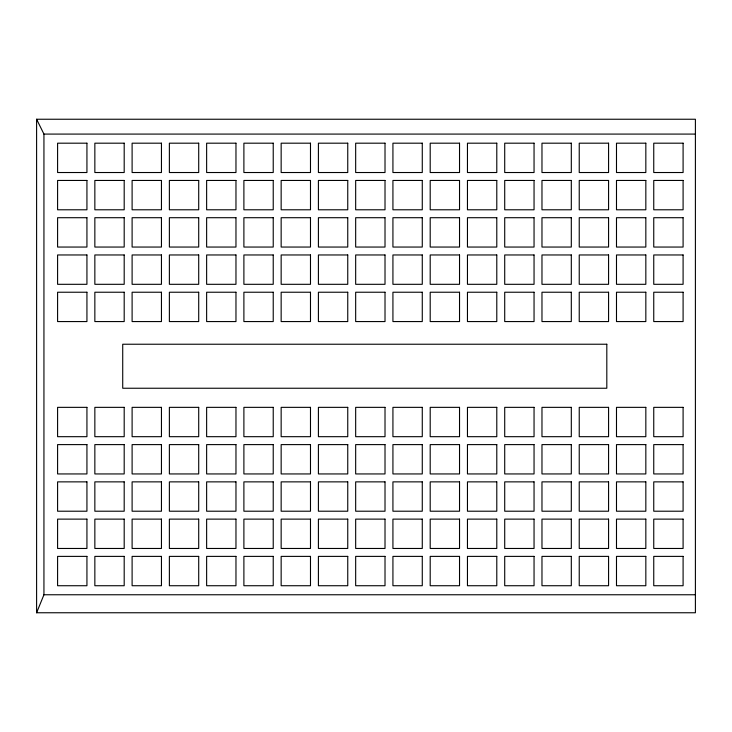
<?xml version="1.0" encoding="UTF-8"?>
<svg xmlns="http://www.w3.org/2000/svg" width="732" height="732" viewBox="0 0 732 732"><rect width="100%" height="100%" fill="white"/><g stroke="black" fill="none" stroke-linecap="round" stroke-linejoin="round"><path stroke-width="1.1" d="M36.6 612.757L43.938 594.759L43.938 134.084L36.6 119.243L695.4 119.243L695.4 612.757L36.6 612.757L36.6 119.243M43.938 134.084L695.4 134.084M43.938 594.759L695.4 594.759M86.934 143.188L57.59 143.188L57.59 172.523L86.934 172.523L86.934 143.188M124.193 143.188L94.849 143.188L94.849 172.523L124.193 172.523L124.193 143.188M161.452 143.188L132.108 143.188L132.108 172.523L161.452 172.523L161.452 143.188M198.711 143.188L169.376 143.188L169.376 172.523L198.711 172.523L198.711 143.188M235.969 143.188L206.634 143.188L206.634 172.523L235.969 172.523L235.969 143.188M273.228 143.188L243.893 143.188L243.893 172.523L273.228 172.523L273.228 143.188M310.487 143.188L281.152 143.188L281.152 172.523L310.487 172.523L310.487 143.188M347.755 143.188L318.411 143.188L318.411 172.523L347.755 172.523L347.755 143.188M385.014 143.188L355.67 143.188L355.67 172.523L385.014 172.523L385.014 143.188M422.273 143.188L392.928 143.188L392.928 172.523L422.273 172.523L422.273 143.188M459.531 143.188L430.196 143.188L430.196 172.523L459.531 172.523L459.531 143.188M496.79 143.188L467.455 143.188L467.455 172.523L496.79 172.523L496.79 143.188M534.049 143.188L504.714 143.188L504.714 172.523L534.049 172.523L534.049 143.188M571.308 143.188L541.973 143.188L541.973 172.523L571.308 172.523L571.308 143.188M608.576 143.188L579.232 143.188L579.232 172.523L608.576 172.523L608.576 143.188M645.834 143.188L616.49 143.188L616.49 172.523L645.834 172.523L645.834 143.188M683.093 143.188L653.749 143.188L653.749 172.523L683.093 172.523L683.093 143.188M86.934 180.447L57.59 180.447L57.59 209.791L86.934 209.791L86.934 180.447M124.193 180.447L94.849 180.447L94.849 209.791L124.193 209.791L124.193 180.447M161.452 180.447L132.108 180.447L132.108 209.791L161.452 209.791L161.452 180.447M198.711 180.447L169.376 180.447L169.376 209.791L198.711 209.791L198.711 180.447M235.969 180.447L206.634 180.447L206.634 209.791L235.969 209.791L235.969 180.447M273.228 180.447L243.893 180.447L243.893 209.791L273.228 209.791L273.228 180.447M310.487 180.447L281.152 180.447L281.152 209.791L310.487 209.791L310.487 180.447M347.755 180.447L318.411 180.447L318.411 209.791L347.755 209.791L347.755 180.447M385.014 180.447L355.67 180.447L355.67 209.791L385.014 209.791L385.014 180.447M422.273 180.447L392.928 180.447L392.928 209.791L422.273 209.791L422.273 180.447M459.531 180.447L430.196 180.447L430.196 209.791L459.531 209.791L459.531 180.447M496.79 180.447L467.455 180.447L467.455 209.791L496.79 209.791L496.79 180.447M534.049 180.447L504.714 180.447L504.714 209.791L534.049 209.791L534.049 180.447M571.308 180.447L541.973 180.447L541.973 209.791L571.308 209.791L571.308 180.447M608.576 180.447L579.232 180.447L579.232 209.791L608.576 209.791L608.576 180.447M645.834 180.447L616.49 180.447L616.49 209.791L645.834 209.791L645.834 180.447M683.093 180.447L653.749 180.447L653.749 209.791L683.093 209.791L683.093 180.447M86.934 217.706L57.59 217.706L57.59 247.05L86.934 247.05L86.934 217.706M124.193 217.706L94.849 217.706L94.849 247.05L124.193 247.05L124.193 217.706M161.452 217.706L132.108 217.706L132.108 247.05L161.452 247.05L161.452 217.706M198.711 217.706L169.376 217.706L169.376 247.05L198.711 247.05L198.711 217.706M235.969 217.706L206.634 217.706L206.634 247.05L235.969 247.05L235.969 217.706M273.228 217.706L243.893 217.706L243.893 247.05L273.228 247.05L273.228 217.706M310.487 217.706L281.152 217.706L281.152 247.05L310.487 247.05L310.487 217.706M347.755 217.706L318.411 217.706L318.411 247.05L347.755 247.05L347.755 217.706M385.014 217.706L355.67 217.706L355.67 247.05L385.014 247.05L385.014 217.706M422.273 217.706L392.928 217.706L392.928 247.05L422.273 247.05L422.273 217.706M459.531 217.706L430.196 217.706L430.196 247.05L459.531 247.05L459.531 217.706M496.79 217.706L467.455 217.706L467.455 247.05L496.79 247.05L496.79 217.706M534.049 217.706L504.714 217.706L504.714 247.05L534.049 247.05L534.049 217.706M571.308 217.706L541.973 217.706L541.973 247.05L571.308 247.05L571.308 217.706M608.576 217.706L579.232 217.706L579.232 247.05L608.576 247.05L608.576 217.706M645.834 217.706L616.49 217.706L616.49 247.05L645.834 247.05L645.834 217.706M683.093 217.706L653.749 217.706L653.749 247.05L683.093 247.05L683.093 217.706M86.934 254.965L57.59 254.965L57.59 284.309L86.934 284.309L86.934 254.965M124.193 254.965L94.849 254.965L94.849 284.309L124.193 284.309L124.193 254.965M161.452 254.965L132.108 254.965L132.108 284.309L161.452 284.309L161.452 254.965M198.711 254.965L169.376 254.965L169.376 284.309L198.711 284.309L198.711 254.965M235.969 254.965L206.634 254.965L206.634 284.309L235.969 284.309L235.969 254.965M273.228 254.965L243.893 254.965L243.893 284.309L273.228 284.309L273.228 254.965M310.487 254.965L281.152 254.965L281.152 284.309L310.487 284.309L310.487 254.965M347.755 254.965L318.411 254.965L318.411 284.309L347.755 284.309L347.755 254.965M385.014 254.965L355.67 254.965L355.67 284.309L385.014 284.309L385.014 254.965M422.273 254.965L392.928 254.965L392.928 284.309L422.273 284.309L422.273 254.965M459.531 254.965L430.196 254.965L430.196 284.309L459.531 284.309L459.531 254.965M496.79 254.965L467.455 254.965L467.455 284.309L496.79 284.309L496.79 254.965M534.049 254.965L504.714 254.965L504.714 284.309L534.049 284.309L534.049 254.965M571.308 254.965L541.973 254.965L541.973 284.309L571.308 284.309L571.308 254.965M608.576 254.965L579.232 254.965L579.232 284.309L608.576 284.309L608.576 254.965M645.834 254.965L616.49 254.965L616.49 284.309L645.834 284.309L645.834 254.965M683.093 254.965L653.749 254.965L653.749 284.309L683.093 284.309L683.093 254.965M86.934 292.233L57.59 292.233L57.59 321.568L86.934 321.568L86.934 292.233M124.193 292.233L94.849 292.233L94.849 321.568L124.193 321.568L124.193 292.233M161.452 292.233L132.108 292.233L132.108 321.568L161.452 321.568L161.452 292.233M198.711 292.233L169.376 292.233L169.376 321.568L198.711 321.568L198.711 292.233M235.969 292.233L206.634 292.233L206.634 321.568L235.969 321.568L235.969 292.233M273.228 292.233L243.893 292.233L243.893 321.568L273.228 321.568L273.228 292.233M310.487 292.233L281.152 292.233L281.152 321.568L310.487 321.568L310.487 292.233M347.755 292.233L318.411 292.233L318.411 321.568L347.755 321.568L347.755 292.233M385.014 292.233L355.67 292.233L355.67 321.568L385.014 321.568L385.014 292.233M422.273 292.233L392.928 292.233L392.928 321.568L422.273 321.568L422.273 292.233M459.531 292.233L430.196 292.233L430.196 321.568L459.531 321.568L459.531 292.233M496.79 292.233L467.455 292.233L467.455 321.568L496.79 321.568L496.79 292.233M534.049 292.233L504.714 292.233L504.714 321.568L534.049 321.568L534.049 292.233M571.308 292.233L541.973 292.233L541.973 321.568L571.308 321.568L571.308 292.233M608.576 292.233L579.232 292.233L579.232 321.568L608.576 321.568L608.576 292.233M645.834 292.233L616.49 292.233L616.49 321.568L645.834 321.568L645.834 292.233M683.093 292.233L653.749 292.233L653.749 321.568L683.093 321.568L683.093 292.233M606.81 344.232L122.72 344.232L122.72 388.244L606.81 388.244L606.81 344.232M86.934 407.349L57.59 407.349L57.59 436.684L86.934 436.684L86.934 407.349M124.193 407.349L94.849 407.349L94.849 436.684L124.193 436.684L124.193 407.349M161.452 407.349L132.108 407.349L132.108 436.684L161.452 436.684L161.452 407.349M198.711 407.349L169.376 407.349L169.376 436.684L198.711 436.684L198.711 407.349M235.969 407.349L206.634 407.349L206.634 436.684L235.969 436.684L235.969 407.349M273.228 407.349L243.893 407.349L243.893 436.684L273.228 436.684L273.228 407.349M310.487 407.349L281.152 407.349L281.152 436.684L310.487 436.684L310.487 407.349M347.755 407.349L318.411 407.349L318.411 436.684L347.755 436.684L347.755 407.349M385.014 407.349L355.67 407.349L355.67 436.684L385.014 436.684L385.014 407.349M422.273 407.349L392.928 407.349L392.928 436.684L422.273 436.684L422.273 407.349M459.531 407.349L430.196 407.349L430.196 436.684L459.531 436.684L459.531 407.349M496.79 407.349L467.455 407.349L467.455 436.684L496.79 436.684L496.79 407.349M534.049 407.349L504.714 407.349L504.714 436.684L534.049 436.684L534.049 407.349M571.308 407.349L541.973 407.349L541.973 436.684L571.308 436.684L571.308 407.349M608.576 407.349L579.232 407.349L579.232 436.684L608.576 436.684L608.576 407.349M645.834 407.349L616.49 407.349L616.49 436.684L645.834 436.684L645.834 407.349M683.093 407.349L653.749 407.349L653.749 436.684L683.093 436.684L683.093 407.349M86.934 444.608L57.59 444.608L57.59 473.943L86.934 473.943L86.934 444.608M124.193 444.608L94.849 444.608L94.849 473.943L124.193 473.943L124.193 444.608M161.452 444.608L132.108 444.608L132.108 473.943L161.452 473.943L161.452 444.608M198.711 444.608L169.376 444.608L169.376 473.943L198.711 473.943L198.711 444.608M235.969 444.608L206.634 444.608L206.634 473.943L235.969 473.943L235.969 444.608M273.228 444.608L243.893 444.608L243.893 473.943L273.228 473.943L273.228 444.608M310.487 444.608L281.152 444.608L281.152 473.943L310.487 473.943L310.487 444.608M347.755 444.608L318.411 444.608L318.411 473.943L347.755 473.943L347.755 444.608M385.014 444.608L355.67 444.608L355.67 473.943L385.014 473.943L385.014 444.608M422.273 444.608L392.928 444.608L392.928 473.943L422.273 473.943L422.273 444.608M459.531 444.608L430.196 444.608L430.196 473.943L459.531 473.943L459.531 444.608M496.79 444.608L467.455 444.608L467.455 473.943L496.79 473.943L496.79 444.608M534.049 444.608L504.714 444.608L504.714 473.943L534.049 473.943L534.049 444.608M571.308 444.608L541.973 444.608L541.973 473.943L571.308 473.943L571.308 444.608M608.576 444.608L579.232 444.608L579.232 473.943L608.576 473.943L608.576 444.608M645.834 444.608L616.49 444.608L616.49 473.943L645.834 473.943L645.834 444.608M683.093 444.608L653.749 444.608L653.749 473.943L683.093 473.943L683.093 444.608M86.934 481.866L57.59 481.866L57.59 511.211L86.934 511.211L86.934 481.866M124.193 481.866L94.849 481.866L94.849 511.211L124.193 511.211L124.193 481.866M161.452 481.866L132.108 481.866L132.108 511.211L161.452 511.211L161.452 481.866M198.711 481.866L169.376 481.866L169.376 511.211L198.711 511.211L198.711 481.866M235.969 481.866L206.634 481.866L206.634 511.211L235.969 511.211L235.969 481.866M273.228 481.866L243.893 481.866L243.893 511.211L273.228 511.211L273.228 481.866M310.487 481.866L281.152 481.866L281.152 511.211L310.487 511.211L310.487 481.866M347.755 481.866L318.411 481.866L318.411 511.211L347.755 511.211L347.755 481.866M385.014 481.866L355.67 481.866L355.67 511.211L385.014 511.211L385.014 481.866M422.273 481.866L392.928 481.866L392.928 511.211L422.273 511.211L422.273 481.866M459.531 481.866L430.196 481.866L430.196 511.211L459.531 511.211L459.531 481.866M496.79 481.866L467.455 481.866L467.455 511.211L496.79 511.211L496.79 481.866M534.049 481.866L504.714 481.866L504.714 511.211L534.049 511.211L534.049 481.866M571.308 481.866L541.973 481.866L541.973 511.211L571.308 511.211L571.308 481.866M608.576 481.866L579.232 481.866L579.232 511.211L608.576 511.211L608.576 481.866M645.834 481.866L616.49 481.866L616.49 511.211L645.834 511.211L645.834 481.866M683.093 481.866L653.749 481.866L653.749 511.211L683.093 511.211L683.093 481.866M86.934 519.125L57.59 519.125L57.59 548.469L86.934 548.469L86.934 519.125M124.193 519.125L94.849 519.125L94.849 548.469L124.193 548.469L124.193 519.125M161.452 519.125L132.108 519.125L132.108 548.469L161.452 548.469L161.452 519.125M198.711 519.125L169.376 519.125L169.376 548.469L198.711 548.469L198.711 519.125M235.969 519.125L206.634 519.125L206.634 548.469L235.969 548.469L235.969 519.125M273.228 519.125L243.893 519.125L243.893 548.469L273.228 548.469L273.228 519.125M310.487 519.125L281.152 519.125L281.152 548.469L310.487 548.469L310.487 519.125M347.755 519.125L318.411 519.125L318.411 548.469L347.755 548.469L347.755 519.125M385.014 519.125L355.67 519.125L355.67 548.469L385.014 548.469L385.014 519.125M422.273 519.125L392.928 519.125L392.928 548.469L422.273 548.469L422.273 519.125M459.531 519.125L430.196 519.125L430.196 548.469L459.531 548.469L459.531 519.125M496.79 519.125L467.455 519.125L467.455 548.469L496.79 548.469L496.79 519.125M534.049 519.125L504.714 519.125L504.714 548.469L534.049 548.469L534.049 519.125M571.308 519.125L541.973 519.125L541.973 548.469L571.308 548.469L571.308 519.125M608.576 519.125L579.232 519.125L579.232 548.469L608.576 548.469L608.576 519.125M645.834 519.125L616.49 519.125L616.49 548.469L645.834 548.469L645.834 519.125M683.093 519.125L653.749 519.125L653.749 548.469L683.093 548.469L683.093 519.125M86.934 556.384L57.59 556.384L57.59 585.728L86.934 585.728L86.934 556.384M124.193 556.384L94.849 556.384L94.849 585.728L124.193 585.728L124.193 556.384M161.452 556.384L132.108 556.384L132.108 585.728L161.452 585.728L161.452 556.384M198.711 556.384L169.376 556.384L169.376 585.728L198.711 585.728L198.711 556.384M235.969 556.384L206.634 556.384L206.634 585.728L235.969 585.728L235.969 556.384M273.228 556.384L243.893 556.384L243.893 585.728L273.228 585.728L273.228 556.384M310.487 556.384L281.152 556.384L281.152 585.728L310.487 585.728L310.487 556.384M347.755 556.384L318.411 556.384L318.411 585.728L347.755 585.728L347.755 556.384M385.014 556.384L355.67 556.384L355.67 585.728L385.014 585.728L385.014 556.384M422.273 556.384L392.928 556.384L392.928 585.728L422.273 585.728L422.273 556.384M459.531 556.384L430.196 556.384L430.196 585.728L459.531 585.728L459.531 556.384M496.79 556.384L467.455 556.384L467.455 585.728L496.79 585.728L496.79 556.384M534.049 556.384L504.714 556.384L504.714 585.728L534.049 585.728L534.049 556.384M571.308 556.384L541.973 556.384L541.973 585.728L571.308 585.728L571.308 556.384M608.576 556.384L579.232 556.384L579.232 585.728L608.576 585.728L608.576 556.384M645.834 556.384L616.49 556.384L616.49 585.728L645.834 585.728L645.834 556.384M683.093 556.384L653.749 556.384L653.749 585.728L683.093 585.728L683.093 556.384"/></g></svg>
